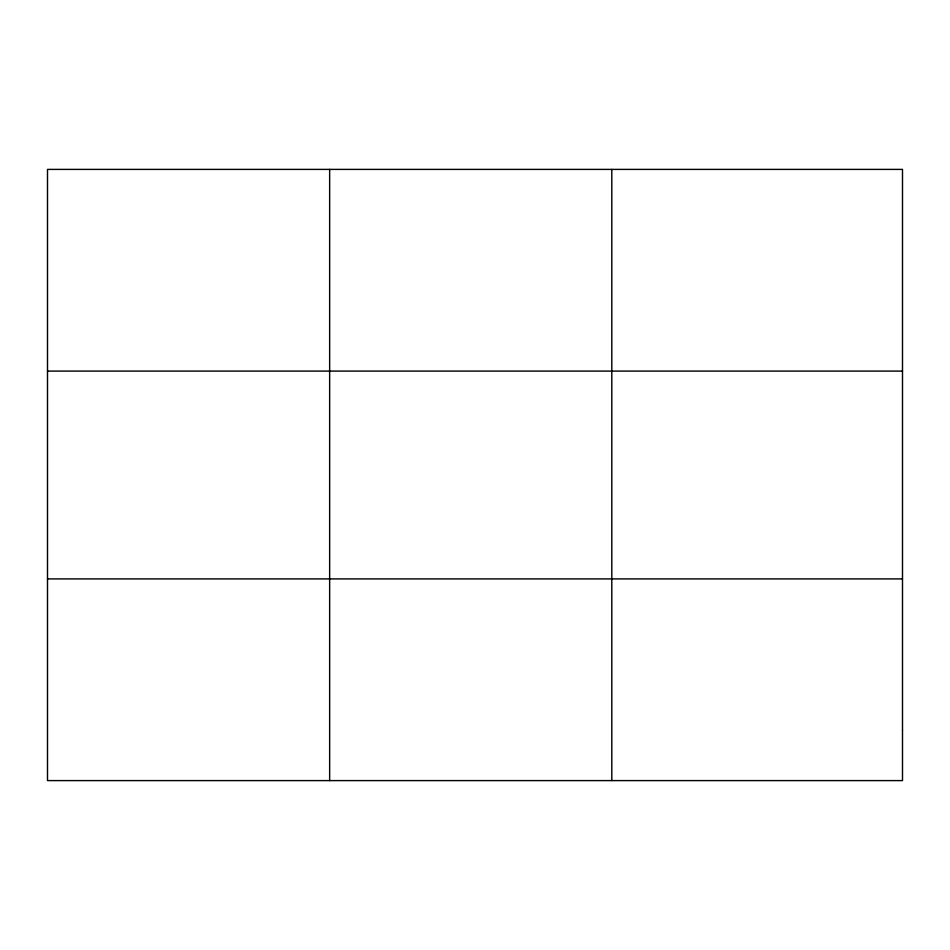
<?xml version="1.0" encoding="UTF-8"?>
<svg xmlns="http://www.w3.org/2000/svg" width="950" height="950" viewBox="0 0 950 950"><rect width="100%" height="100%" fill="white"/><g stroke="black" fill="none" stroke-linecap="round" stroke-linejoin="round"><path stroke-width="1.43" d="M329.65 169.397L329.65 780.603M611.8 169.397L611.8 780.603M47.5 371.094L902.5 371.094M47.5 578.906L902.5 578.906M902.5 730.182L902.5 780.603L47.5 780.603L47.5 169.397L902.5 169.397L902.5 730.182"/></g></svg>
